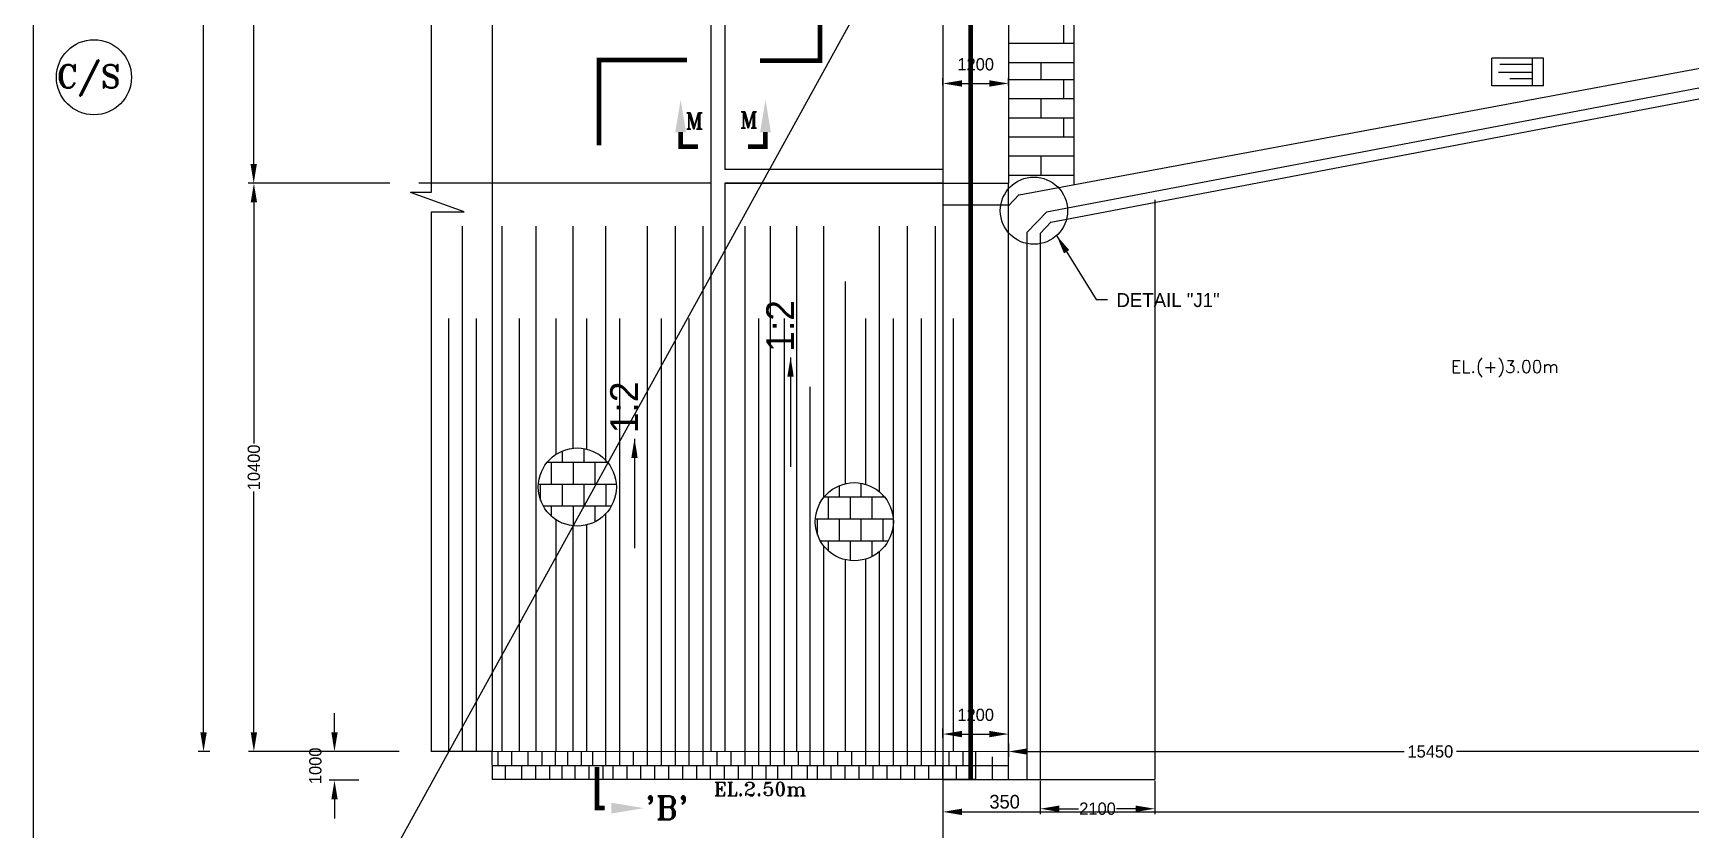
# Model space of a CAD drawing. Extents: x -426260 to 2055400, y -4304674 to -305611.
# Drawn here: x -8782 to 21569, y -1919537 to -1904957 of the extents above; entities that cross this region are included whole.
import ezdxf

# ---------------------------------------------------------------- set-up
doc = ezdxf.new("R2010")
doc.units = 0
doc.header["$LTSCALE"] = 300
doc.header["$MEASUREMENT"] = 0
doc.header["$PDMODE"] = 3
doc.linetypes.add('DASHED', pattern=[0.75, 0.5, -0.25])
doc.linetypes.add('DASHED2', pattern=[9.525, 6.35, -3.175])
doc.layers.get('DEFPOINTS').update_dxf_attribs({"linetype": 'CONTINUOUS'})
for name, color, linetype in [('LINE', 7, 'CONTINUOUS'), ('Pile Placing Line', 10, 'CONTINUOUS'), ('SLOPECON', 12, 'CONTINUOUS'), ('SLOPEEARTH', 3, 'CONTINUOUS'), ('TEXT', 10, 'CONTINUOUS')]:
    doc.layers.add(name, color=color, linetype=linetype)
doc.styles.add('BIG', font='ROMANT.SHX')
doc.dimstyles.new('3', dxfattribs={"dimtxt": 225, "dimasz": 350, "dimexe": 100, "dimexo": 25, "dimgap": 9, "dimtad": 0, "dimdec": 0, "dimzin": 0, "dimdsep": 46, "dimtxsty": 'Standard', "dimcen": 0, "dimclrd": 5, "dimclre": 6, "dimclrt": 256, "dimadec": 0, "dimazin": 0, "dimtfac": 1, "dimtdec": 0, "dimtofl": 0, "dimtmove": 2, "dimatfit": 3, "dimfxl": 1, "dimtolj": 1, "dimtzin": 0, "dimarcsym": 0})

# ---------------------------------------------------------------- blocks, each defined once
blk = doc.blocks.new('*D1257')
at = {"layer": 'DEFPOINTS', "color": 0, "linetype": 'ByBlock', "transparency": 16777216}
for p in [(-2758, -1918104), (-3265, -1918629), (-2793, -1918629)]:
    blk.add_point(p, dxfattribs=at)
at = {"layer": 'LINE', "color": 5, "linetype": 'ByBlock', "lineweight": -2, "transparency": 16777216}
for p, q in [((-3265, -1917754), (-3265, -1917404)), ((-3265, -1918979), (-3265, -1919329))]:
    blk.add_line(p, q, dxfattribs=at)
at = {"layer": 'LINE', "color": 6, "linetype": 'ByBlock', "lineweight": -2, "transparency": 16777216}
for p, q in [((-2783, -1918104), (-3365, -1918104)), ((-2818, -1918629), (-3365, -1918629))]:
    blk.add_line(p, q, dxfattribs=at)
at = {"layer": 'LINE', "color": 5, "linetype": 'ByBlock', "transparency": 16777216}
for points in [[(-3323, -1917754), (-3207, -1917754), (-3265, -1918104)], [(-3323, -1918979), (-3207, -1918979), (-3265, -1918629)]]:
    blk.add_solid(points, dxfattribs=at)
at = {"layer": 'LINE', "linetype": 'ByBlock', "lineweight": -2, "transparency": 16777216, "insert": (-3615, -1918366), "char_height": 225, "attachment_point": 5, "rotation": 90}
blk.add_mtext('\\A1;1000', dxfattribs=at)
blk = doc.blocks.new('*D1214')
at = {"layer": 'DEFPOINTS', "color": 0, "linetype": 'ByBlock', "transparency": 16777216}
for p in [(9075, -1917932), (9075, -1918104), (24525, -1918982)]:
    blk.add_point(p, dxfattribs=at)
at = {"layer": 'LINE', "color": 6, "linetype": 'ByBlock', "lineweight": -2, "transparency": 16777216}
for p, q in [((9075, -1917957), (9075, -1918204)), ((24525, -1918957), (24525, -1918004))]:
    blk.add_line(p, q, dxfattribs=at)
at = {"layer": 'LINE', "color": 7, "linetype": 'ByBlock', "lineweight": -2, "transparency": 16777216}
for p, q in [((9425, -1918104), (16322, -1918104)), ((24175, -1918104), (17278, -1918104))]:
    blk.add_line(p, q, dxfattribs=at)
at = {"layer": 'LINE', "color": 7, "linetype": 'ByBlock', "transparency": 16777216}
for points in [[(9425, -1918046), (9425, -1918162), (9075, -1918104)], [(24175, -1918046), (24175, -1918162), (24525, -1918104)]]:
    blk.add_solid(points, dxfattribs=at)
at = {"layer": 'LINE', "linetype": 'ByBlock', "lineweight": -2, "transparency": 16777216, "insert": (16800, -1918104), "char_height": 225, "attachment_point": 5}
blk.add_mtext('\\A1;15450', dxfattribs=at)
blk = doc.blocks.new('*D1215')
at = {"layer": 'DEFPOINTS', "color": 0, "linetype": 'ByBlock', "transparency": 16777216}
for p in [(-4741, -1907704), (-2783, -1907704), (-2783, -1918104)]:
    blk.add_point(p, dxfattribs=at)
at = {"layer": 'LINE', "color": 6, "linetype": 'ByBlock', "lineweight": -2, "transparency": 16777216}
for p, q in [((-2808, -1907704), (-4841, -1907704)), ((-2808, -1918104), (-4841, -1918104))]:
    blk.add_line(p, q, dxfattribs=at)
at = {"layer": 'LINE', "color": 7, "linetype": 'ByBlock', "lineweight": -2, "transparency": 16777216}
for p, q in [((-4741, -1908054), (-4741, -1912464)), ((-4741, -1917754), (-4741, -1913344))]:
    blk.add_line(p, q, dxfattribs=at)
at = {"layer": 'LINE', "color": 7, "linetype": 'ByBlock', "transparency": 16777216}
for points in [[(-4799, -1908054), (-4683, -1908054), (-4741, -1907704)], [(-4799, -1917754), (-4683, -1917754), (-4741, -1918104)]]:
    blk.add_solid(points, dxfattribs=at)
at = {"layer": 'LINE', "linetype": 'ByBlock', "lineweight": -2, "transparency": 16777216, "insert": (-4741, -1912904), "char_height": 225, "attachment_point": 5, "rotation": 90}
blk.add_mtext('\\A1;10400', dxfattribs=at)
blk = doc.blocks.new('*D1217')
at = {"layer": 'DEFPOINTS', "color": 0, "linetype": 'ByBlock', "transparency": 16777216}
for p in [(-4744, -1900204), (-4618, -1900204), (-4618, -1907704)]:
    blk.add_point(p, dxfattribs=at)
at = {"layer": 'LINE', "color": 6, "linetype": 'ByBlock', "lineweight": -2, "transparency": 16777216}
for p, q in [((-4643, -1900204), (-4844, -1900204)), ((-4643, -1907704), (-4844, -1907704))]:
    blk.add_line(p, q, dxfattribs=at)
at = {"layer": 'LINE', "color": 7, "linetype": 'ByBlock', "lineweight": -2, "transparency": 16777216}
for p, q in [((-4744, -1900554), (-4744, -1903570)), ((-4744, -1907354), (-4744, -1904338))]:
    blk.add_line(p, q, dxfattribs=at)
at = {"layer": 'LINE', "color": 7, "linetype": 'ByBlock', "transparency": 16777216}
for points in [[(-4803, -1900554), (-4686, -1900554), (-4744, -1900204)], [(-4803, -1907354), (-4686, -1907354), (-4744, -1907704)]]:
    blk.add_solid(points, dxfattribs=at)
at = {"layer": 'LINE', "linetype": 'ByBlock', "lineweight": -2, "transparency": 16777216, "insert": (-4744, -1903954), "char_height": 225, "attachment_point": 5, "rotation": 90}
blk.add_mtext('\\A1;7500', dxfattribs=at)
blk = doc.blocks.new('*D1221')
at = {"layer": 'DEFPOINTS', "color": 0, "linetype": 'ByBlock', "transparency": 16777216}
for p in [(-5663, -1889804), (-4888, -1889804), (-5522, -1918104)]:
    blk.add_point(p, dxfattribs=at)
at = {"layer": 'LINE', "color": 6, "linetype": 'ByBlock', "lineweight": -2, "transparency": 16777216}
for p, q in [((-4913, -1889804), (-5763, -1889804)), ((-5547, -1918104), (-5763, -1918104))]:
    blk.add_line(p, q, dxfattribs=at)
at = {"layer": 'LINE', "color": 7, "linetype": 'ByBlock', "lineweight": -2, "transparency": 16777216}
for p, q in [((-5663, -1890154), (-5663, -1903458)), ((-5663, -1917754), (-5663, -1904451))]:
    blk.add_line(p, q, dxfattribs=at)
at = {"layer": 'LINE', "color": 7, "linetype": 'ByBlock', "transparency": 16777216}
for points in [[(-5721, -1890154), (-5604, -1890154), (-5663, -1889804)], [(-5721, -1917754), (-5604, -1917754), (-5663, -1918104)]]:
    blk.add_solid(points, dxfattribs=at)
at = {"layer": 'LINE', "linetype": 'ByBlock', "lineweight": -2, "transparency": 16777216, "insert": (-5663, -1903954), "char_height": 225, "attachment_point": 5, "rotation": 90}
blk.add_mtext('\\A1;28300', dxfattribs=at)
blk = doc.blocks.new('*D1222')
at = {"layer": 'DEFPOINTS', "color": 0, "linetype": 'ByBlock', "transparency": 16777216}
for p in [(7875, -1905938), (9075, -1905878), (9075, -1905938)]:
    blk.add_point(p, dxfattribs=at)
at = {"layer": 'LINE', "color": 6, "linetype": 'ByBlock', "lineweight": -2, "transparency": 16777216}
for p, q in [((7875, -1905913), (7875, -1905778)), ((9075, -1905913), (9075, -1905778))]:
    blk.add_line(p, q, dxfattribs=at)
at = {"layer": 'LINE', "color": 7, "linetype": 'ByBlock', "lineweight": -2, "transparency": 16777216}
blk.add_line((8225, -1905878), (8725, -1905878), dxfattribs=at)
at = {"layer": 'LINE', "color": 7, "linetype": 'ByBlock', "transparency": 16777216}
for points in [[(8225, -1905819), (8225, -1905936), (7875, -1905878)], [(8725, -1905819), (8725, -1905936), (9075, -1905878)]]:
    blk.add_solid(points, dxfattribs=at)
at = {"layer": 'LINE', "linetype": 'ByBlock', "lineweight": -2, "transparency": 16777216, "insert": (8475, -1905528), "char_height": 225, "attachment_point": 5}
blk.add_mtext('\\A1;1200', dxfattribs=at)
blk = doc.blocks.new('*D1223')
at = {"layer": 'DEFPOINTS', "color": 0, "linetype": 'ByBlock', "transparency": 16777216}
for p in [(9656, -1918618), (11756, -1918618), (11756, -1919151)]:
    blk.add_point(p, dxfattribs=at)
at = {"layer": 'LINE', "color": 6, "linetype": 'ByBlock', "lineweight": -2, "transparency": 16777216}
for p, q in [((9656, -1918643), (9656, -1919251)), ((11756, -1918643), (11756, -1919251))]:
    blk.add_line(p, q, dxfattribs=at)
at = {"layer": 'LINE', "color": 7, "linetype": 'ByBlock', "lineweight": -2, "transparency": 16777216}
for p, q in [((10006, -1919151), (10359, -1919151)), ((11406, -1919151), (11052, -1919151))]:
    blk.add_line(p, q, dxfattribs=at)
at = {"layer": 'LINE', "color": 7, "linetype": 'ByBlock', "transparency": 16777216}
for points in [[(10006, -1919093), (10006, -1919210), (9656, -1919151)], [(11406, -1919093), (11406, -1919210), (11756, -1919151)]]:
    blk.add_solid(points, dxfattribs=at)
at = {"layer": 'LINE', "linetype": 'ByBlock', "lineweight": -2, "transparency": 16777216, "insert": (10706, -1919151), "char_height": 225, "attachment_point": 5}
blk.add_mtext('\\A1;2100', dxfattribs=at)
blk = doc.blocks.new('*D1236')
at = {"layer": 'DEFPOINTS', "color": 0, "linetype": 'ByBlock', "transparency": 16777216}
for p in [(7875, -1909379), (51178, -1909379), (51178, -1919208)]:
    blk.add_point(p, dxfattribs=at)
at = {"layer": 'LINE', "color": 6, "linetype": 'ByBlock', "lineweight": -2, "transparency": 16777216}
for p, q in [((7875, -1909404), (7875, -1919308)), ((51178, -1909404), (51178, -1919308))]:
    blk.add_line(p, q, dxfattribs=at)
at = {"layer": 'LINE', "color": 7, "linetype": 'ByBlock', "lineweight": -2, "transparency": 16777216}
for p, q in [((8225, -1919208), (29011, -1919208)), ((50828, -1919208), (30042, -1919208))]:
    blk.add_line(p, q, dxfattribs=at)
at = {"layer": 'LINE', "color": 7, "linetype": 'ByBlock', "transparency": 16777216}
for points in [[(8225, -1919150), (8225, -1919267), (7875, -1919208)], [(50828, -1919150), (50828, -1919267), (51178, -1919208)]]:
    blk.add_solid(points, dxfattribs=at)
at = {"layer": 'LINE', "linetype": 'ByBlock', "lineweight": -2, "transparency": 16777216, "insert": (29526, -1919208), "char_height": 225, "attachment_point": 5}
blk.add_mtext('\\A1;43340', dxfattribs=at)
blk = doc.blocks.new('*D1237')
at = {"layer": 'DEFPOINTS', "color": 0, "ltscale": 0.5, "transparency": 16777216}
for p in [(7875, -1917878), (9075, -1917784), (9075, -1917839)]:
    blk.add_point(p, dxfattribs=at)
at = {"layer": 'Pile Placing Line', "color": 6, "lineweight": -2, "ltscale": 0.5, "transparency": 16777216}
for p, q in [((7875, -1917853), (7875, -1917684)), ((9075, -1917814), (9075, -1917684))]:
    blk.add_line(p, q, dxfattribs=at)
at = {"layer": 'Pile Placing Line', "color": 5, "lineweight": -2, "ltscale": 0.5, "transparency": 16777216}
blk.add_line((8225, -1917784), (8725, -1917784), dxfattribs=at)
at = {"layer": 'Pile Placing Line', "color": 5, "ltscale": 0.5, "transparency": 16777216}
for points in [[(8225, -1917726), (8225, -1917843), (7875, -1917784)], [(8725, -1917726), (8725, -1917843), (9075, -1917784)]]:
    blk.add_solid(points, dxfattribs=at)
at = {"layer": 'Pile Placing Line', "ltscale": 0.5, "transparency": 16777216, "insert": (8475, -1917434), "char_height": 225, "attachment_point": 5}
blk.add_mtext('\\A1;1200', dxfattribs=at)
blk = doc.blocks.new('*D1238')
at = {"layer": 'DEFPOINTS', "color": 0, "ltscale": 0.5, "transparency": 16777216}
for p in [(51178, -1909379), (7875, -1917282), (51178, -1922342)]:
    blk.add_point(p, dxfattribs=at)
at = {"layer": 'Pile Placing Line', "color": 6, "lineweight": -2, "ltscale": 0.5, "transparency": 16777216}
for p, q in [((51178, -1909404), (51178, -1922442)), ((7875, -1917307), (7875, -1922442))]:
    blk.add_line(p, q, dxfattribs=at)
at = {"layer": 'Pile Placing Line', "color": 5, "lineweight": -2, "ltscale": 0.5, "transparency": 16777216}
for p, q in [((8225, -1922342), (29011, -1922342)), ((50828, -1922342), (30042, -1922342))]:
    blk.add_line(p, q, dxfattribs=at)
at = {"layer": 'Pile Placing Line', "color": 5, "ltscale": 0.5, "transparency": 16777216}
for points in [[(8225, -1922284), (8225, -1922401), (7875, -1922342)], [(50828, -1922284), (50828, -1922401), (51178, -1922342)]]:
    blk.add_solid(points, dxfattribs=at)
at = {"layer": 'Pile Placing Line', "ltscale": 0.5, "transparency": 16777216, "insert": (29526, -1922342), "char_height": 225, "attachment_point": 5}
blk.add_mtext('\\A1;43303', dxfattribs=at)

msp = doc.modelspace()

# ---------------------------------------------------------------- hatches: boundary and pattern name
at = {"layer": 'LINE'}
h = msp.add_hatch(dxfattribs=at)
h.set_pattern_fill('AR-B88', color=256, scale=50, style=0)
h.set_pattern_definition([(0, (-490.9, -1679610.75), (0, 400), []), (90, (-490.9, -1679610.75), (-200, 400), [400, -400])])
edge = h.paths.add_edge_path()
edge.add_arc((1181.2, -1913263.1), 714.8, 0, 360)
h = msp.add_hatch(dxfattribs=at)
h.set_pattern_fill('AR-B88', color=256, scale=50, style=0)
h.set_pattern_definition([(0, (4580.72, -1680245.63), (0, 400), []), (90, (4580.72, -1680245.63), (-200, 400), [400, -400])])
edge = h.paths.add_edge_path()
edge.add_arc((6252.8, -1913898), 714.8, 0, 360)

# ---------------------------------------------------------------- linework, layer by layer
at = {"layer": 'LINE', "color": 0, "linetype": 'ByBlock', "lineweight": -2}
for p, q in [((7874.9, -1900204.2), (7874.9, -1907704.2)), ((9074.9, -1900204.2), (9074.9, -1907704.2)), ((10274.9, -1900347.8), (10274.9, -1907725.9)), ((10090.6, -1905147.8), (10090.6, -1904797.8)), ((10274.9, -1905147.8), (9074.9, -1905147.8)), ((18872.7, -1905416.4), (17922.7, -1905416.4)), ((17922.7, -1905918.4), (17922.7, -1905416.4)), ((18672.7, -1905918.4), (18672.7, -1905416.4)), ((18872.7, -1905918.4), (18872.7, -1905416.4)), ((10274.9, -1905497.8), (9074.9, -1905497.8)), ((9674.9, -1905810.5), (9674.9, -1905497.8)), ((18672.7, -1905677.6), (18044.7, -1905677.6)), ((18672.7, -1905529.8), (18069, -1905529.8)), ((10274.9, -1905810.5), (9074.9, -1905810.5)), ((10090.6, -1906160.5), (10090.6, -1905810.5)), ((18872.7, -1905918.4), (17922.7, -1905918.4)), ((18872.7, -1905918.4), (17922.7, -1905918.4)), ((18672.7, -1905791.4), (18253.7, -1905791.4)), ((10274.9, -1906160.5), (9074.9, -1906160.5)), ((9674.9, -1906510.5), (9674.9, -1906160.5)), ((10274.9, -1906510.5), (9074.9, -1906510.5)), ((10090.6, -1906860.5), (10090.6, -1906510.5)), ((10274.9, -1906860.5), (9074.9, -1906860.5)), ((10274.9, -1907210.5), (9074.9, -1907210.5)), ((10274.9, -1907210.5), (9074.9, -1907210.5)), ((9674.9, -1907560.5), (9674.9, -1907210.5)), ((10274.9, -1907560.5), (9074.9, -1907560.5)), ((10274.9, -1907560.5), (9074.9, -1907560.5)), ((-2250.9, -1907704.2), (-3370.6, -1907704.2)), ((7874.9, -1907704.2), (9074.9, -1907704.2)), ((9074.9, -1918618.3), (9074.9, -1907704.2)), ((9074.9, -1908102.2), (7874.9, -1908102.2)), ((9074.9, -1908115.9), (9269.2, -1907912.7)), ((9412.3, -1908606), (9777.1, -1908224.5)), ((9655.5, -1908623.7), (9857.9, -1908412.1)), ((-2082, -1918104.2), (-3370.6, -1918104.2)), ((8774.9, -1918201.2), (8774.9, -1918629.2))]:
    msp.add_line(p, q, dxfattribs=at)
at = {"layer": 'LINE'}
for p, q in [((3879.9, -1900459.2), (3879.9, -1907449.2)), ((-1497.3, -1900887.9), (-1497.3, -1907873.9)), ((-375.1, -1902237.9), (-375.1, -1908177.9)), ((3624.9, -1902237.9), (3624.9, -1908614.2)), ((3624.9, -1906318.6), (3624.9, -1906701.1)), ((3879.9, -1906318.6), (3879.9, -1906701.1)), ((7874.9, -1907449.2), (3879.9, -1907449.2)), ((-889.1, -1908227.9), (-1872.4, -1907873.9)), ((-1497.3, -1907873.9), (-1872.4, -1907873.9)), ((3624.9, -1907704.2), (-1720.3, -1907704.2)), ((3879.9, -1907704.2), (7874.9, -1907704.2)), ((7874.9, -1907704.2), (3879.9, -1907704.2)), ((3879.9, -1907704.2), (3879.9, -1918104.2)), ((-375.1, -1908177.9), (-375.1, -1918104.2)), ((-1497.3, -1908224.9), (-1497.3, -1918104.2)), ((-1497.3, -1908227.9), (-889.1, -1908227.9)), ((4718.9, -1918104.2), (4718.9, -1908488.4)), ((5202.1, -1918104.2), (5202.1, -1908488.4)), ((3624.9, -1908614.2), (3624.9, -1918104.2)), ((1956.4, -1918104.2), (1956.4, -1910178)), ((4973.9, -1918104.2), (4973.9, -1910178)), ((-375.1, -1918104.2), (-1497.3, -1918104.2)), ((-375.1, -1918104.2), (9074.9, -1918096.5)), ((-373.5, -1918618.3), (-375.1, -1918104.2)), ((-270.5, -1918363.3), (-270.5, -1918108.3)), ((-15.5, -1918363.3), (-15.5, -1918108.3)), ((282, -1918363.3), (282, -1918108.3)), ((537, -1918363.3), (537, -1918108.3)), ((782.4, -1918363.3), (782.4, -1918108.3)), ((1004.5, -1918363.3), (1004.5, -1918108.3)), ((1259.5, -1918363.3), (1259.5, -1918108.3)), ((1462.5, -1918363.3), (1462.5, -1918108.3)), ((1701.4, -1918363.3), (1701.4, -1918108.3)), ((1956.4, -1918363.3), (1956.4, -1918108.3)), ((2211.4, -1918363.3), (2211.4, -1918108.3)), ((2466.4, -1918363.3), (2466.4, -1918108.3)), ((2721.4, -1918363.3), (2721.4, -1918108.3)), ((2976.4, -1918363.3), (2976.4, -1918108.3)), ((3231.4, -1918363.3), (3231.4, -1918108.3)), ((3486.4, -1918363.3), (3486.4, -1918108.3)), ((3741.4, -1918363.3), (3741.4, -1918108.3)), ((3996.4, -1918363.3), (3996.4, -1918108.3)), ((4251.4, -1918363.3), (4251.4, -1918108.3)), ((4506.4, -1918363.3), (4506.4, -1918108.3)), ((4718.9, -1918363.3), (4718.9, -1918108.3)), ((4973.9, -1918363.3), (4973.9, -1918108.3)), ((5227.9, -1918363.3), (5227.9, -1918108.3)), ((5441.4, -1918363.3), (5441.4, -1918108.3)), ((5696.4, -1918363.3), (5696.4, -1918108.3)), ((5951.4, -1918360.9), (5951.4, -1918105.9)), ((6206.4, -1918363.3), (6206.4, -1918108.3)), ((6461.4, -1918363.3), (6461.4, -1918108.3)), ((6716.4, -1918363.3), (6716.4, -1918108.3)), ((6971.4, -1918363.3), (6971.4, -1918108.3)), ((7226.4, -1918363.3), (7226.4, -1918108.3)), ((7481.4, -1918363.3), (7481.4, -1918108.3)), ((7736.4, -1918363.3), (7736.4, -1918108.3)), ((7991.4, -1918363.3), (7991.4, -1918108.3)), ((8246.4, -1918363.3), (8246.4, -1918108.3)), ((8469.9, -1918104.2), (8469.9, -1918618.3)), ((9074.9, -1918363.3), (-375.1, -1918363.3)), ((-132, -1918618.3), (-132, -1918363.3)), ((165.5, -1918618.3), (165.5, -1918363.3)), ((420.5, -1918618.3), (420.5, -1918363.3)), ((675.5, -1918618.3), (675.5, -1918363.3)), ((902.4, -1918618.3), (902.4, -1918363.3)), ((1143, -1918618.3), (1143, -1918363.3)), ((1398, -1918618.3), (1398, -1918363.3)), ((1653, -1918618.3), (1653, -1918363.3)), ((1836.5, -1918618.3), (1836.5, -1918363.3)), ((2091.5, -1918618.3), (2091.5, -1918363.3)), ((2346.5, -1918618.3), (2346.5, -1918363.3)), ((2601.5, -1918618.3), (2601.5, -1918363.3)), ((2856.5, -1918618.3), (2856.5, -1918363.3)), ((3111.5, -1918618.3), (3111.5, -1918363.3)), ((3366.5, -1918618.3), (3366.5, -1918363.3)), ((3621.5, -1918618.3), (3621.5, -1918363.3)), ((3876.5, -1918618.3), (3876.5, -1918363.3)), ((4131.5, -1918618.3), (4131.5, -1918363.3)), ((4386.5, -1918618.3), (4386.5, -1918363.3)), ((4641.5, -1918618.3), (4641.5, -1918363.3)), ((4854, -1918618.3), (4854, -1918363.3)), ((5109, -1918618.3), (5109, -1918363.3)), ((5396.4, -1918618.3), (5396.4, -1918363.3)), ((5576.5, -1918618.3), (5576.5, -1918363.3)), ((5831.5, -1918618.3), (5831.5, -1918363.3)), ((6086.5, -1918618.3), (6086.5, -1918363.3)), ((6341.5, -1918618.3), (6341.5, -1918363.3)), ((6596.5, -1918618.3), (6596.5, -1918363.3)), ((6851.5, -1918618.3), (6851.5, -1918363.3)), ((7106.5, -1918618.3), (7106.5, -1918363.3)), ((7361.5, -1918618.3), (7361.5, -1918363.3)), ((7616.5, -1918618.3), (7616.5, -1918363.3)), ((7871.5, -1918618.3), (7871.5, -1918363.3)), ((8126.5, -1918618.3), (8126.5, -1918363.3)), ((8469.9, -1918618.3), (-375.1, -1918618.3))]:
    msp.add_line(p, q, dxfattribs=at)
at = {"layer": 'LINE', "color": 0, "linetype": 'ByBlock', "ltscale": 450}
for p, q in [((9268.1, -1907912.9), (24525.4, -1905079.2)), ((9850.3, -1908413.5), (24590.2, -1905611.2)), ((11755.5, -1908010), (11755.5, -1918618.3)), ((9412.3, -1908606), (9412.3, -1918618.3)), ((9655.5, -1908623.7), (9655.5, -1918618.3))]:
    msp.add_line(p, q, dxfattribs=at)
at = {"layer": 'LINE', "color": 0, "linetype": 'DASHED2', "ltscale": 1000}
msp.add_line((9769.5, -1908225.9), (22930.8, -1905729), dxfattribs=at)
at = {"layer": 'LINE', "color": 0, "linetype": 'DASHED', "ltscale": 450}
for p, q in [((7874.9, -1907704.2), (7874.9, -1917633.3)), ((7874.9, -1907704.2), (7874.9, -1918618.3)), ((7874.9, -1918618.3), (11755.5, -1918618.3))]:
    msp.add_line(p, q, dxfattribs=at)
at = {"layer": 'LINE', "color": 0}
msp.add_line((9074.9, -1918618.3), (9074.9, -1908115.9), dxfattribs=at)
at = {"layer": 'LINE'}
msp.add_lwpolyline([(-8782.4, -1938579.3), (66938.8, -1938579.3), (66938.8, -1885033.6), (-8782.4, -1885033.6)], close=True, dxfattribs=at)
at = {"layer": 'LINE', "color": 0, "linetype": 'DASHED', "ltscale": 450, "const_width": 85}
msp.add_lwpolyline([(8385.2, -1899870.9), (8385.2, -1918618.3)], dxfattribs=at)
at = {"layer": 'LINE', "const_width": 85}
for points in [[(5626.8, -1901654.5), (5626.8, -1905462.5), (4523.8, -1905462.5)], [(3191.8, -1905447.5), (1577.8, -1905447.5), (1577.8, -1907009.7)]]:
    msp.add_lwpolyline(points, dxfattribs=at)
at = {"layer": 'LINE', "color": 7, "const_width": 85}
for points in [[(3072.8, -1906897.3), (3072.8, -1906767.5)], [(3392.7, -1907036.3), (3072.8, -1907036.3), (3072.8, -1906896.4)], [(4306.1, -1907036.3), (4626, -1907036.3), (4626, -1906896.4)], [(4626, -1906897.3), (4626, -1906767.5)], [(1541.3, -1918385.5), (1541.3, -1919139.9), (1681.1, -1919139.9)]]:
    msp.add_lwpolyline(points, dxfattribs=at)
at = {"layer": 'LINE'}
for centre, radius in [((-7669.5, -1905763.4), 687.2), ((9541.1, -1908206.2), 615.1), ((1181.2, -1913263.1), 714.8), ((6252.8, -1913898), 714.8)]:
    msp.add_circle(centre, radius, dxfattribs=at)
at = {"layer": 'LINE', "color": 7}
for points in [[(2973.6, -1906773.2), (3171.9, -1906773.2), (3072.8, -1906178.2)], [(4725.2, -1906773.2), (4526.9, -1906773.2), (4626, -1906178.2)], [(1804.3, -1919239.1), (1804.3, -1919040.7), (2399.3, -1919139.9)]]:
    msp.add_solid(points, dxfattribs=at)
at = {"layer": 'LINE', "color": 5}
for points in [[(5035.8, -1911183.7), (5135, -1911183.7), (5085.4, -1910886.2)], [(2178.9, -1912674.7), (2278.1, -1912674.7), (2228.5, -1912377.2)]]:
    msp.add_solid(points, dxfattribs=at)
at = {"layer": 'SLOPECON'}
for p, q in [((-196.7, -1914143.5), (-196.7, -1908488.4)), ((429.8, -1918104.2), (429.8, -1908488.4)), ((1102.1, -1912552.8), (1102.1, -1908488.4)), ((1701.4, -1912772.9), (1701.4, -1908488.4)), ((2466.4, -1918104.2), (2466.4, -1908488.4)), ((2976.4, -1918104.2), (2976.4, -1908488.4)), ((3486.4, -1918104.2), (3486.4, -1908488.4)), ((4251.4, -1918104.2), (4251.4, -1908488.4)), ((5696.4, -1912039.2), (5696.4, -1908488.4)), ((6716.4, -1912124.4), (6716.4, -1908488.4)), ((7226.4, -1918104.2), (7226.4, -1908488.4)), ((7736.4, -1918104.2), (7736.4, -1908488.4)), ((6091.6, -1913201.7), (6091.6, -1909504.4)), ((123.1, -1914007.2), (123.1, -1910178)), ((795.9, -1912661.1), (795.9, -1910178)), ((1357.1, -1912570.4), (1357.1, -1910178)), ((2721.4, -1918104.2), (2721.4, -1910178)), ((3231.4, -1918104.2), (3231.4, -1910178)), ((4506.4, -1918104.2), (4506.4, -1910178)), ((6461.4, -1913214.3), (6461.4, -1910178)), ((6971.4, -1918104.2), (6971.4, -1910178)), ((7481.4, -1918104.2), (7481.4, -1910178)), ((8069.8, -1918104.2), (8069.8, -1910178)), ((5441.4, -1918104.2), (5441.4, -1911431.3)), ((5696.4, -1913449.5), (5696.4, -1912039.2)), ((6716.4, -1913353.9), (6716.4, -1912124.4)), ((795.9, -1918104.2), (795.9, -1913865.1)), ((1357.1, -1918104.2), (1357.1, -1913955.9)), ((1701.4, -1918104.2), (1701.4, -1913753.4)), ((-196.7, -1918104.2), (-196.7, -1914143.5)), ((123.1, -1918104.2), (123.1, -1914007.2)), ((1102.1, -1918104.2), (1102.1, -1913973.5)), ((5696.4, -1918104.2), (5696.4, -1914346.6)), ((6716.4, -1918104.2), (6716.4, -1914442.1)), ((6091.6, -1918104.2), (6091.6, -1914594.4)), ((6461.4, -1918104.2), (6461.4, -1914581.7))]:
    msp.add_line(p, q, dxfattribs=at)
at = {"layer": 'SLOPEEARTH'}
for p, q in [((-920.7, -1918104.2), (-920.7, -1908488.4)), ((-1174.5, -1918104.2), (-1174.5, -1910178)), ((-664.5, -1918104.2), (-664.5, -1910178))]:
    msp.add_line(p, q, dxfattribs=at)

# ---------------------------------------------------------------- texts
at = {"layer": 'LINE', "style": 'BIG'}
for s, height, p in [('C/S', 425, (-8346.4, -1905959.7)), ('M', 297.5, (3158.7, -1906714.3)), ('M', 297.5, (4158.5, -1906695.5)), ("'B'", 425, (2418.4, -1919345.1))]:
    msp.add_text(s, height=height, dxfattribs=at).set_placement(p)
at = {"layer": 'LINE'}
for p in [(5150.2, -1910789.2), (2293.3, -1912280.2)]:
    msp.add_text('1:2', height=510, rotation=90, dxfattribs=at).set_placement(p)
at = {"layer": 'LINE', "insert": (11051.6, -1909714), "char_height": 255, "width": 2795.642, "attachment_point": 1}
msp.add_mtext('DETAIL "J1"', dxfattribs=at)
at = {"layer": 'LINE', "linetype": 'ByBlock', "lineweight": -2, "insert": (9004.7, -1919024.2), "char_height": 250, "attachment_point": 5}
msp.add_mtext('\\A1;350', dxfattribs=at)
at = {"layer": 'TEXT', "style": 'BIG'}
for s, height, p in [('EL.(+)3.00m', 229.5, (17180.3, -1911174.6)), ('EL.2.50m', 255, (3683.8, -1918917.3))]:
    msp.add_text(s, height=height, dxfattribs=at).set_placement(p)

# ---------------------------------------------------------------- dimensions: what is measured, and where the dimension line sits
at = {"layer": 'LINE', "linetype": 'ByBlock', "lineweight": -2}
for base, p1, p2, picture, middle in [((-5662.7, -1889804.2), (-5521.5, -1918104.2), (-4888.2, -1889804.2), '*D1221', (-5662.7, -1903954.2)), ((-4744.3, -1900204.2), (-4618.1, -1907704.2), (-4618.1, -1900204.2), '*D1217', (-4744.3, -1903954.2)), ((-4741, -1907704.2), (-2783.2, -1918104.2), (-2783.2, -1907704.2), '*D1215', (-4741, -1912904.2))]:
    dim = msp.add_linear_dim(base=base, p1=p1, p2=p2, angle=90, dimstyle='3', override={"dimclrd": 7, "dimfxl": 700}, dxfattribs=at)
    dim.commit()
    dim.dimension.update_dxf_attribs({"geometry": picture, "text_midpoint": middle})
for base, p1, p2, picture, middle in [((9074.9, -1905877.7), (7874.9, -1905937.7), (9074.9, -1905937.7), '*D1222', (8474.9, -1905527.7)), ((9074.9183, -1918104.1515), (24525.3604, -1918982.2484), (9074.9183, -1917932.2484), '*D1214', (16800.1393, -1918104.1515)), ((11755.5, -1919151.2), (9655.5, -1918618.3), (11755.5, -1918618.3), '*D1223', (10705.5, -1919151.2))]:
    dim = msp.add_linear_dim(base=base, p1=p1, p2=p2, dimstyle='3', override={"dimclrd": 7, "dimfxl": 700}, dxfattribs=at)
    dim.commit()
    dim.dimension.update_dxf_attribs({"geometry": picture, "text_midpoint": middle})
dim = msp.add_linear_dim(base=(51177.8, -1919208.2), p1=(7874.9, -1909379), p2=(51177.8, -1909379), text='43340', dimstyle='3', override={"dimclrd": 7, "dimfxl": 700}, dxfattribs=at)
dim.commit()
dim.dimension.update_dxf_attribs({"geometry": '*D1236', "text_midpoint": (29526.4, -1919208.2)})
at = {"layer": 'LINE', "color": 0, "linetype": 'ByBlock', "lineweight": -2}
dim = msp.add_linear_dim(base=(-3265.1, -1918628.7), p1=(-2758.2, -1918104.2), p2=(-2792.6, -1918628.7), angle=90, text='1000', dimstyle='3', dxfattribs=at)
dim.commit()
dim.dimension.update_dxf_attribs({"geometry": '*D1257', "text_midpoint": (-3615.1, -1918366.4)})
at = {"layer": 'Pile Placing Line', "ltscale": 0.5}
for base, p1, p2, picture, middle in [((51177.8, -1922342.3), (7874.9, -1917282.4), (51177.8, -1909379), '*D1238', (29526.4, -1922342.3)), ((9074.9, -1917784.5), (7874.9, -1917877.9), (9074.9, -1917839.4), '*D1237', (8474.9, -1917434.5))]:
    dim = msp.add_linear_dim(base=base, p1=p1, p2=p2, dimstyle='3', override={"dimfxl": 700}, dxfattribs=at)
    dim.commit()
    dim.dimension.update_dxf_attribs({"geometry": picture, "text_midpoint": middle})

# ---------------------------------------------------------------- leaders
at = {"layer": 'LINE'}
for points, override in [([(6530.9, -1904120.7), (-3350.4, -1922056.4)], {"dimgap": 9, "dimtad": 0, "dimfxl": 700}), ([(9956.2, -1908660.1), (10679.9, -1909829.4), (10889.3, -1909829.4)], {"dimgap": 9, "dimtad": 0, "dimfxl": 0.12}), ([(5084.6, -1910891.1), (5084.6, -1912891.3)], {"dimgap": 9, "dimtad": 0}), ([(2227.7, -1912382.1), (2227.7, -1914382.3)], {"dimgap": 9, "dimtad": 0})]:
    msp.add_leader(points, dimstyle='3', override=override, dxfattribs=at)

doc.saveas('drawing.dxf')
